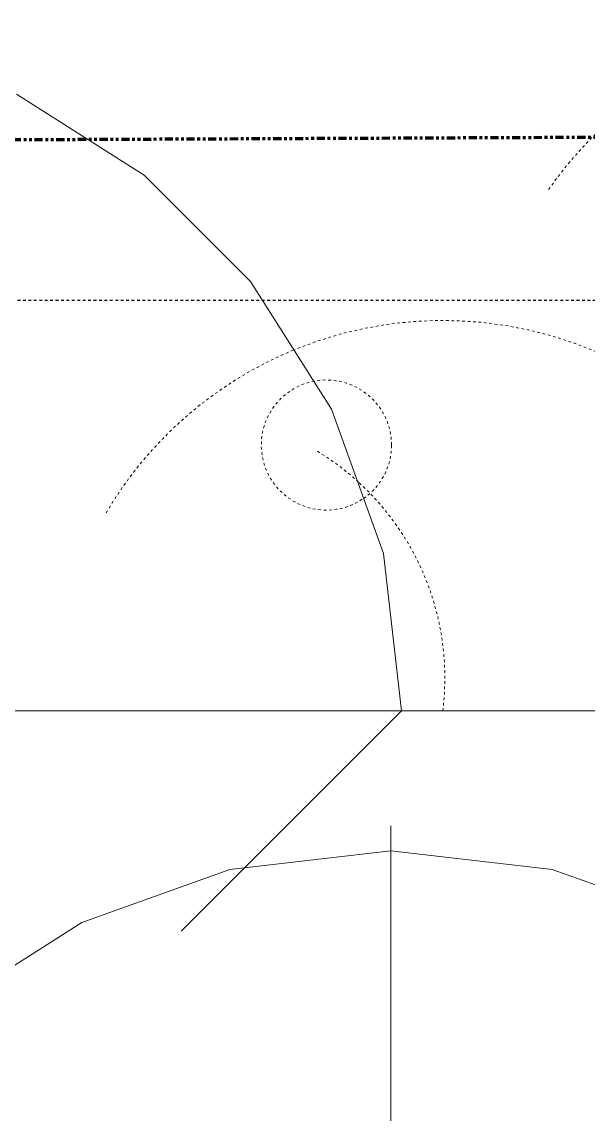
# Model space of a CAD drawing. Header units: inches. Extents: x 9391 to 11530, y 1186 to 2858.
# Drawn here: x 11155.1 to 11181.2, y 2661.2 to 2711.6 of the extents above; entities that cross this region are included whole.
import ezdxf

# ---------------------------------------------------------------- set-up
doc = ezdxf.new("R2010")
doc.units = ezdxf.units.IN
doc.header["$MEASUREMENT"] = 0
for name, pattern in [('Aligning Line 1_8_', [0.25, 0.125, -0.125]), ('Dash', [0.25, 0.125, -0.125]), ('Double Dash 3_8_', [1, 0.375, -0.125, 0.125, -0.125, 0.125, -0.125])]:
    doc.linetypes.add(name, pattern=pattern)
for name, color, linetype, lineweight in [('A-DETL-GENF-1', 254, 'Continuous', 9), ('A-DETL-GENF-2', 253, 'Continuous', 9), ('A-DETL-GENF-3', 9, 'Continuous', 9), ('A-DETL-GENF-HDLN', 1, 'Dash', 9), ('C-PROP-LINE', 91, 'Double Dash 3_8_', 211), ('G-ANNO-SYMB', 111, 'Aligning Line 1_8_', 30)]:
    doc.layers.add(name, color=color, linetype=linetype, lineweight=lineweight)

# ---------------------------------------------------------------- blocks, each defined once
blk = doc.blocks.new('orange tree 26119 - orange tree 26119-V99-FLOOR PLAN - ROOF')
at = {"layer": 'A-DETL-GENF-1'}
for p, q in [((13.913, 28.432), (19.79, 24.693)), ((19.79, 24.693), (24.693, 19.79)), ((24.693, 19.79), (28.432, 13.913)), ((28.432, 13.913), (30.815, 7.252)), ((30.815, 7.252), (31.652, 0)), ((6.08, 0), (15.824, 0)), ((15.824, 0), (18.812, 0)), ((18.812, 0), (18.163, 0)), ((18.163, 0), (23.879, 0)), ((23.879, 0), (22.84, 0)), ((22.84, 0), (29.336, 0)), ((29.336, 0), (32.584, 0)), ((35.442, 0), (30.245, 0)), ((30.245, 0), (34.533, 0)), ((32.584, 0), (35.442, 0)), ((34.792, 0), (33.623, 0)), ((33.623, 0), (39.859, 0)), ((34.533, 0), (36.611, 0)), ((41.678, 0), (34.792, 0)), ((36.611, 0), (38.17, 0)), ((38.17, 0), (42.458, 0)), ((15.434, 0), (13.745, 0)), ((19.202, 0), (15.434, 0)), ((23.1, 0), (19.202, 0)), ((25.308, 0), (23.1, 0)), ((31.652, 0), (24.413, -7.239)), ((29.336, 0), (25.308, 0)), ((31.544, 0), (29.336, 0)), ((32.714, 0), (31.544, 0)), ((34.533, 0), (32.714, 0)), ((39.859, 0), (34.533, 0))]:
    blk.add_line(p, q, dxfattribs=at)
at = {"layer": 'A-DETL-GENF-3'}
blk.add_line((24.413, -7.239), (21.497, -10.155), dxfattribs=at)
blk = doc.blocks.new('lupin 26755 - lupin 26755-V107-FLOOR PLAN - ROOF')
at = {"layer": 'A-DETL-GENF-HDLN'}
blk.add_circle((-5.363, 12.255), 3, dxfattribs=at)
for centre, radius, start, end in [((0, 0), 18, 0, 145.2502), ((-12.131, 1.52), 12.226, 352.8605, 59.0245), ((0, 0), 18, 317.1886, 0), ((9.724, -6.624), 2.385, 19, 167.2093), ((9.724, -6.624), 2.385, 293.6364, 19), ((15.364, 10.234), 18.46, 247.1641, 248.3337)]:
    blk.add_arc(centre, radius, start, end, dxfattribs=at)
blk = doc.blocks.new('lupin 26755 - lupin 26755-V108-FLOOR PLAN - ROOF')
at = {"layer": 'A-DETL-GENF-HDLN'}
for centre, radius, start, end in [((0, 0), 18, 0, 112.399), ((0, 0), 18, 112.5, 149.8124), ((-5.363, 12.255), 3, 100.4436, 304.6154), ((-5.363, 12.255), 3, 0, 100.4436), ((-5.363, 12.255), 3, 304.844, 0), ((-12.131, 1.52), 12.226, 47.5807, 59.0245), ((-12.131, 1.52), 12.226, 352.8605, 47.5807), ((0, 0), 18, 321.5462, 0), ((9.724, -6.624), 2.385, 19, 167.2087), ((9.724, -6.624), 2.385, 280.1585, 19), ((15.364, 10.234), 18.46, 247.1644, 248.3337), ((0, 0), 18, 313.9271, 321.5462)]:
    blk.add_arc(centre, radius, start, end, dxfattribs=at)
blk = doc.blocks.new('holly 26751 - holly 26751-V118-FLOOR PLAN - ROOF')
at = {"layer": 'A-DETL-GENF-1'}
for p, q in [((0, 33.471), (0, 33.555)), ((0, 33.555), (0, 33.194)), ((0, 32.243), (0, 33.471)), ((0, 33.064), (0, 33.212)), ((0, 33.212), (0, 33.212)), ((0, 33.212), (0, 33.107)), ((0, 33.194), (0, 32.22)), ((0, 32.964), (0, 33.112)), ((0, 33.112), (0, 33.031)), ((0, 33.107), (0, 32.958)), ((0, 32.79), (0, 33.064)), ((0, 33.031), (0, 32.666)), ((0, 32.845), (0, 32.964)), ((0, 32.958), (0, 32.887)), ((0, 32.887), (0, 32.773)), ((0, 32.248), (0, 32.845)), ((0, 32.368), (0, 32.79)), ((0, 32.773), (0, 32.472)), ((-7.425, 31.546), (0, 32.403)), ((0, 32.666), (0, 31.475)), ((0, 32.472), (0, 32.071)), ((0, 32.403), (7.425, 31.546)), ((0, 32.222), (0, 32.368)), ((0, 32.368), (0, 32.317)), ((0, 31.327), (0, 32.368)), ((0, 32.317), (0, 32.368)), ((0, 32.368), (0, 31.178)), ((0, 32.317), (0, 32.214)), ((0, 31.972), (0, 32.317)), ((0, 32.22), (0, 32.248)), ((0, 32.071), (0, 32.243)), ((0, 30.136), (0, 32.222)), ((0, 32.214), (0, 31.475)), ((0, 29.987), (0, 32.071)), ((0, 32.071), (0, 30.136)), ((0, 32.006), (0, 32.069)), ((0, 32.069), (0, 32.059)), ((0, 32.059), (0, 31.963)), ((0, 31.879), (0, 32.006)), ((0, 31.789), (0, 31.972)), ((0, 31.963), (0, 31.773)), ((0, 31.699), (0, 31.879)), ((0, 31.773), (0, 31.789)), ((-14.243, 29.106), (-7.425, 31.546)), ((0, 31.475), (0, 31.699)), ((0, 31.475), (0, 31.327)), ((7.425, 31.546), (14.243, 29.106)), ((0, 31.178), (0, 31.128)), ((0, 31.128), (0, 30.609)), ((0, 30.609), (0, 30.136)), ((0, 30.136), (0, 30.095)), ((0, 30.095), (0, 29.976)), ((0, 28.946), (0, 29.987)), ((0, 29.976), (0, 29.788)), ((0, 29.788), (0, 29.538)), ((0, 28.499), (0, 29.69)), ((0, 29.69), (0, 25.821)), ((0, 29.538), (0, 29.235)), ((0, 26.267), (0, 29.392)), ((0, 29.392), (0, 28.946)), ((0, 29.235), (0, 28.886)), ((-19.592, 25.704), (-14.243, 29.106)), ((0, 28.886), (0, 28.499)), ((0, 23.886), (0, 26.267)), ((0, 25.821), (0, 23.58)), ((0, 25.589), (0, 25.612)), ((0, 25.612), (0, 25.61)), ((0, 25.61), (0, 25.581)), ((0, 25.54), (0, 25.589)), ((0, 25.581), (0, 25.523)), ((0, 25.468), (0, 25.54)), ((0, 25.523), (0, 25.404)), ((0, 25.374), (0, 25.468)), ((0, 25.404), (0, 24.184)), ((0, 25.238), (0, 25.374)), ((0, 24.165), (0, 25.238)), ((0, 24.184), (0, 23.754)), ((0, 23.589), (0, 24.165)), ((0, 23.723), (0, 23.886)), ((0, 23.754), (0, 23.737)), ((0, 23.737), (0, 22.358)), ((0, 23.389), (0, 23.723)), ((0, 23.429), (0, 23.589)), ((0, 23.58), (0, 23.327)), ((0, 23.318), (0, 23.429)), ((0, 22.955), (0, 23.389)), ((0, 23.327), (0, 23.294)), ((0, 23.293), (0, 23.318)), ((0, 23.294), (0, 23.293)), ((0, 22.075), (0, 22.955)), ((0, 22.358), (0, 21.55)), ((0, 21.771), (0, 22.075)), ((0, 21.654), (0, 21.771)), ((0, 21.165), (0, 21.654)), ((0, 21.55), (0, 19.422)), ((0, 20.867), (0, 21.165)), ((0, 20.717), (0, 20.867)), ((0, 8.335), (0, 20.761)), ((0, 20.761), (0, 20.737)), ((0, 20.737), (0, 20.694)), ((0, 20.673), (0, 20.717)), ((0, 20.694), (0, 20.673)), ((0, 19.422), (0, 20.464)), ((0, 20.464), (0, 20.315)), ((0, 20.315), (0, 17.934))]:
    blk.add_line(p, q, dxfattribs=at)
blk = doc.blocks.new('Family - ___-1646200-FLOOR PLAN - ROOF')
at = {"layer": 'C-PROP-LINE'}
blk.add_line((-2698.446, 9390.686), (-2707.099, 11376.054), dxfattribs=at)

msp = doc.modelspace()

# ---------------------------------------------------------------- linework, layer by layer
at = {"layer": 'G-ANNO-SYMB'}
msp.add_line((11376.017, 2698.719), (9654.878, 2698.719), dxfattribs=at)

# ---------------------------------------------------------------- block references
at = {"layer": 'A-DETL-GENF-1'}
for name, p in [('orange tree 26119 - orange tree 26119-V99-FLOOR PLAN - ROOF', (11140.923, 2679.798)), ('holly 26751 - holly 26751-V118-FLOOR PLAN - ROOF', (11172.089, 2640.936))]:
    msp.add_blockref(name, p, dxfattribs=at)
at = {"layer": 'A-DETL-GENF-2'}
for name, p in [('lupin 26755 - lupin 26755-V107-FLOOR PLAN - ROOF', (11194.139, 2693.564)), ('lupin 26755 - lupin 26755-V108-FLOOR PLAN - ROOF', (11174.479, 2679.798))]:
    msp.add_blockref(name, p, dxfattribs=at)
at = {"layer": 'C-PROP-LINE', "rotation": 270.0000000000005}
msp.add_blockref('Family - ___-1646200-FLOOR PLAN - ROOF', (0, 0), dxfattribs=at)

doc.saveas('drawing.dxf')
